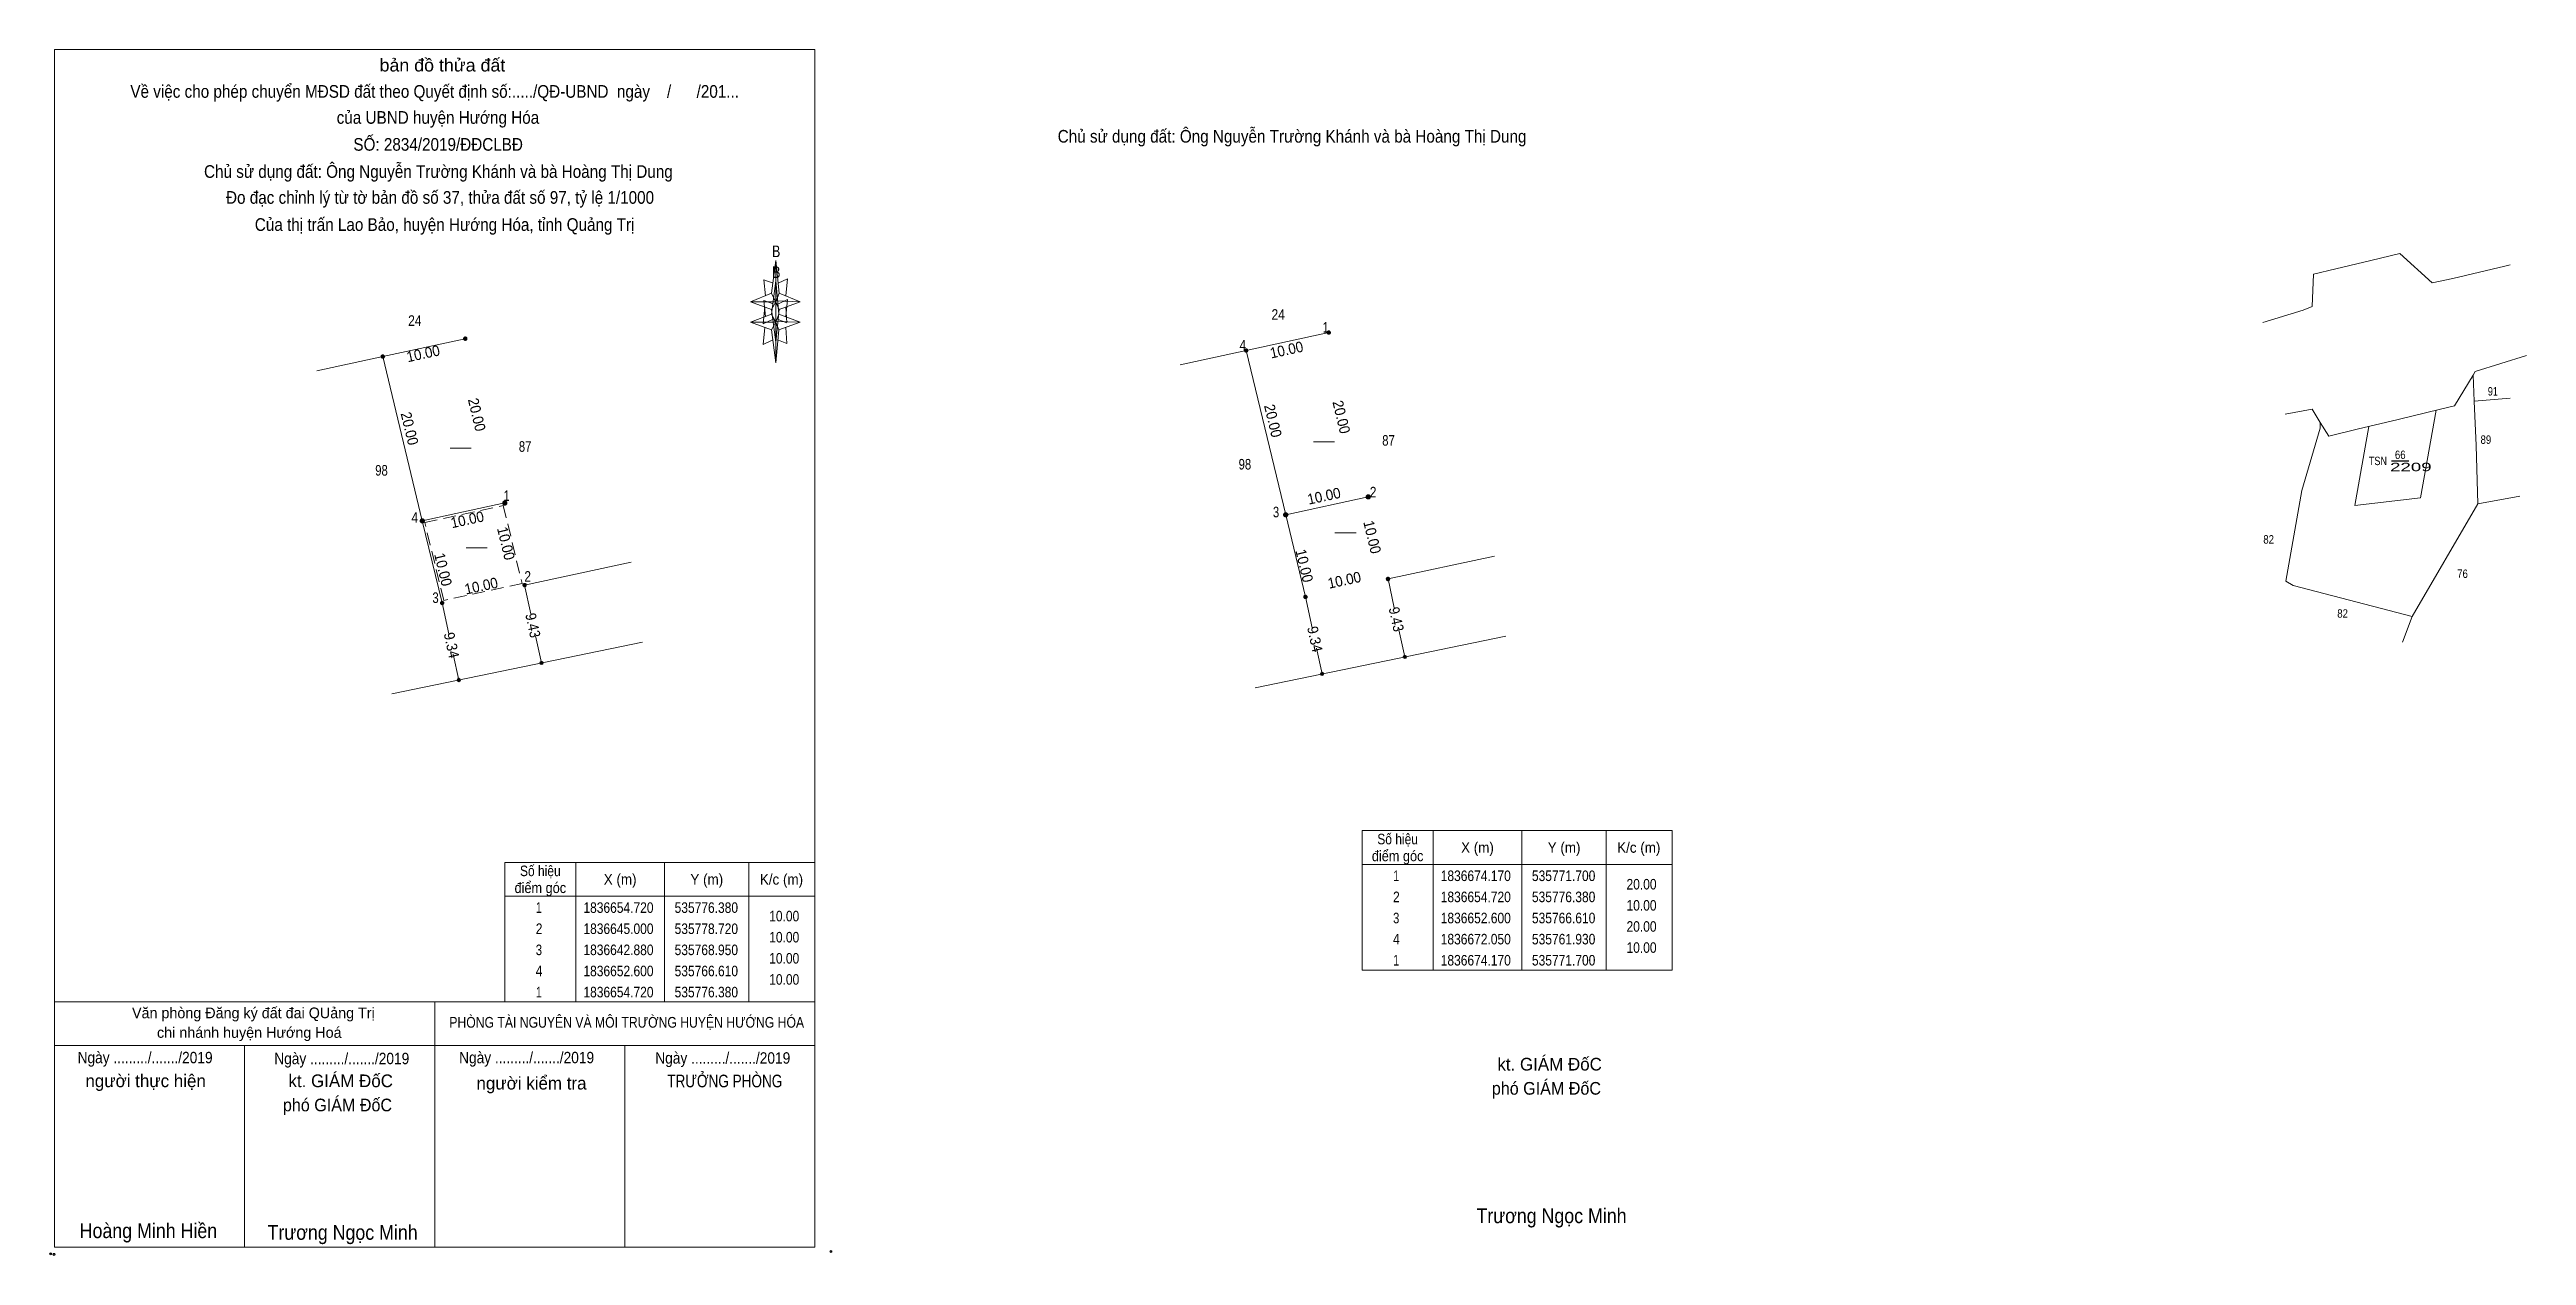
# Model space of a CAD drawing. Header units: metres. Extents: x 535065 to 535651, y 1837094 to 1837380.
import ezdxf
from ezdxf.enums import TextEntityAlignment as Align

# ---------------------------------------------------------------- set-up
doc = ezdxf.new("R2010")
doc.units = ezdxf.units.M
doc.header["$PDMODE"] = 32
doc.header["$PDSIZE"] = 0.5
doc.linetypes.add('MEDIUM_DASHED', pattern=[4.5, 3, -1.5])
for name, color, linetype, lineweight in [('10', 7, 'Continuous', 13), ('12', 7, 'Continuous', 13), ('13', 7, 'Continuous', 25), ('5', 7, 'Continuous', 13), ('6', 7, 'Continuous', 13), ('63', 7, 'Continuous', 13)]:
    doc.layers.add(name, color=color, linetype=linetype, lineweight=lineweight)

msp = doc.modelspace()

# ---------------------------------------------------------------- hatches: boundary and pattern name
at = {"layer": '63'}
for points in [[(535368.24, 1837312.95, 1), (535367.44, 1837312.95, 1)], [(535144.3, 1837307.27, 1), (535143.5, 1837307.27, 1)], [(535163.84, 1837311.51, 1), (535163.04, 1837311.51, 1)], [(535348.7, 1837308.71, 1), (535347.9, 1837308.71, 1)], [(535173.3, 1837272.61, 1), (535172.3, 1837272.61, 1)], [(535377.7, 1837274.05, 1), (535376.7, 1837274.05, 1)], [(535153.76, 1837268.37, 1), (535152.76, 1837268.37, 1)], [(535358.16, 1837269.81, 1), (535357.16, 1837269.81, 1)], [(535382.28, 1837254.61, 1), (535381.48, 1837254.61, 1)], [(535158.34, 1837248.93, 1), (535157.54, 1837248.93, 1)], [(535177.88, 1837253.17, 1), (535177.08, 1837253.17, 1)], [(535362.74, 1837250.37, 1), (535361.94, 1837250.37, 1)], [(535386.28, 1837236.17, 1), (535385.48, 1837236.17, 1)], [(535162.28, 1837230.69, 1), (535161.48, 1837230.69, 1)], [(535181.88, 1837234.73, 1), (535181.08, 1837234.73, 1)], [(535366.68, 1837232.13, 1), (535365.88, 1837232.13, 1)]]:
    msp.add_hatch(color=256, dxfattribs=at).paths.add_polyline_path(points)

# ---------------------------------------------------------------- linework, layer by layer
at = {"layer": '10'}
for p, q in [((535348.3, 1837308.71), (535367.84, 1837312.95)), ((535128.26, 1837303.91), (535143.9, 1837307.27)), ((535143.9, 1837307.27), (535163.44, 1837311.51)), ((535332.66, 1837305.35), (535348.3, 1837308.71)), ((535638.79, 1837302.9), (535639.04, 1837296.74)), ((535647.53, 1837297.45), (535639.04, 1837296.74)), ((535639.04, 1837296.74), (535639.46, 1837286.19)), ((535611.36, 1837290.05), (535620.99, 1837292.39)), ((535630.01, 1837294.58), (535626.34, 1837273.8)), ((535639.46, 1837286.19), (535639.85, 1837272.39)), ((535624.31, 1837245.73), (535639.85, 1837272.39)), ((535639.85, 1837272.39), (535649.82, 1837274.19)), ((535381.88, 1837254.61), (535407.12, 1837260.05)), ((535177.48, 1837253.17), (535202.72, 1837258.61)), ((535624.31, 1837245.73), (535622.09, 1837239.64)), ((535146.06, 1837227.41), (535205.38, 1837239.67)), ((535350.46, 1837228.85), (535409.78, 1837241.11))]:
    msp.add_line(p, q, dxfattribs=at)
for points in [[(535157.94, 1837248.93), (535153.26, 1837268.37), (535143.9, 1837307.27)], [(535362.34, 1837250.37), (535357.66, 1837269.81), (535348.3, 1837308.71)], [(535602.59, 1837291.67), (535602.58, 1837290.34), (535598.22, 1837275.55), (535594.43, 1837254.12), (535596.17, 1837253.03), (535624.31, 1837245.73)], [(535614.1, 1837290.72), (535610.79, 1837272), (535626.34, 1837273.8)]]:
    msp.add_lwpolyline(points, dxfattribs=at)
at = {"layer": '10', "linetype": 'MEDIUM_DASHED'}
msp.add_lwpolyline([(535172.42, 1837272.01), (535176.88, 1837253.55), (535158.32, 1837249.53), (535153.86, 1837267.99)], close=True, dxfattribs=at)
at = {"layer": '12'}
for p, q in [((535614.55, 1837330.04), (535606.25, 1837328.03)), ((535621.39, 1837331.7), (535614.55, 1837330.04)), ((535629.05, 1837324.73), (535621.39, 1837331.7)), ((535600.98, 1837326.75), (535600.66, 1837319.1)), ((535606.25, 1837328.03), (535600.98, 1837326.75)), ((535633.93, 1837325.75), (535629.05, 1837324.73)), ((535646.26, 1837328.71), (535633.93, 1837325.75)), ((535647.55, 1837329), (535646.26, 1837328.71)), ((535598.52, 1837318.25), (535589, 1837315.33)), ((535600.66, 1837319.1), (535598.52, 1837318.25)), ((535651.4, 1837307.5), (535639.28, 1837303.7)), ((535638.79, 1837302.89), (535634.39, 1837295.63)), ((535639.28, 1837303.7), (535638.79, 1837302.9)), ((535600.66, 1837294.82), (535594.26, 1837293.66)), ((535602.59, 1837291.67), (535600.66, 1837294.82)), ((535604.58, 1837288.41), (535602.59, 1837291.66)), ((535611.36, 1837290.05), (535604.58, 1837288.41)), ((535611.36, 1837290.05), (535604.58, 1837288.41)), ((535153.26, 1837268.37), (535172.8, 1837272.61)), ((535357.66, 1837269.81), (535377.2, 1837274.05))]:
    msp.add_line(p, q, dxfattribs=at)
msp.add_lwpolyline([(535634.39, 1837295.63), (535631.06, 1837294.83), (535620.99, 1837292.39)], dxfattribs=at)
at = {"layer": '13'}
msp.add_line((535619.48, 1837282.57), (535623.55, 1837282.57), dxfattribs=at)
at = {"layer": '5'}
for p, q in [((535235.94, 1837322.25), (535236.94, 1837330.05)), ((535235.94, 1837317.35), (535236.92, 1837325.17)), ((535235.94, 1837318.45), (535230.94, 1837320.25)), ((535237.74, 1837318.45), (535236.94, 1837310.65)), ((535237.74, 1837322.25), (535242.74, 1837320.25)), ((535239.34, 1837319.05), (535239.54, 1837315.25)), ((535235.94, 1837313.57), (535230.96, 1837315.39)), ((535237.7, 1837313.57), (535236.92, 1837305.79)), ((535239.54, 1837315.25), (535237.54, 1837316.05)), ((535237.7, 1837317.35), (535242.72, 1837315.39)), ((535239.32, 1837314.15), (535239.54, 1837310.37)), ((535239.54, 1837310.37), (535237.56, 1837311.17)), ((535066.2, 1837154.49), (535246.2, 1837154.49)), ((535156.2, 1837096.37), (535156.2, 1837154.49)), ((535066.2, 1837144.17), (535246.2, 1837144.17)), ((535066.2, 1837144.17), (535245.8, 1837144.17)), ((535066.2, 1837144.17), (535245.8, 1837144.17)), ((535066.2, 1837096.37), (535066.2, 1837144.17)), ((535111.2, 1837096.37), (535111.2, 1837144.17)), ((535201.2, 1837096.37), (535201.2, 1837144.17))]:
    msp.add_line(p, q, dxfattribs=at)
for points in [[(535066.2, 1837379.97), (535246.2, 1837379.97), (535246.2, 1837096.37), (535066.2, 1837096.37)], [(535236.94, 1837330.05), (535237.74, 1837322.25), (535236.94, 1837320.25)], [(535236.92, 1837325.17), (535237.7, 1837317.35), (535236.92, 1837315.39)], [(535236.94, 1837320.25), (535230.94, 1837320.25), (535235.94, 1837322.25), (535237.74, 1837318.45), (535242.74, 1837320.25), (535236.94, 1837320.45)], [(535236.94, 1837320.25), (535236.94, 1837310.65), (535235.94, 1837318.45)], [(535236.92, 1837315.39), (535230.96, 1837315.39), (535235.94, 1837317.35), (535237.7, 1837313.57), (535242.72, 1837315.39), (535236.92, 1837315.57)], [(535236.92, 1837315.39), (535236.92, 1837305.79), (535235.94, 1837313.57)]]:
    msp.add_lwpolyline(points, close=True, dxfattribs=at)
for points in [[(535236.34, 1837324.65), (535234.14, 1837325.45), (535234.54, 1837321.65)], [(535237.54, 1837324.65), (535239.74, 1837325.65), (535239.34, 1837321.65)], [(535236.94, 1837320.25), (535235.94, 1837322.25), (535230.94, 1837320.25)], [(535234.34, 1837319.05), (535233.94, 1837315.05), (535236.14, 1837316.05)], [(535236.34, 1837319.75), (535234.14, 1837320.55), (535234.52, 1837316.77)], [(535236.94, 1837320.25), (535237.74, 1837318.45), (535242.74, 1837320.25)], [(535237.56, 1837319.75), (535239.74, 1837320.77), (535239.32, 1837316.77)], [(535236.92, 1837315.39), (535235.94, 1837317.35), (535230.96, 1837315.39)], [(535234.36, 1837314.15), (535233.94, 1837310.15), (535236.12, 1837311.17)], [(535236.92, 1837315.39), (535237.7, 1837313.57), (535242.72, 1837315.39)], [(535246.2, 1837096.37), (535066.2, 1837096.37), (535066.2, 1837144.17)]]:
    msp.add_lwpolyline(points, dxfattribs=at)
for p in [(535065.26, 1837094.83), (535066.06, 1837094.69)]:
    msp.add_point(p, dxfattribs=at)
at = {"layer": '6'}
msp.add_line((535066.2, 1837154.49), (535246.2, 1837154.49), dxfattribs=at)
msp.add_point((535250, 1837095.37), dxfattribs=at)
at = {"layer": '63'}
for p, q in [((535159.84, 1837285.61), (535164.84, 1837285.61)), ((535364.24, 1837287.05), (535369.24, 1837287.05)), ((535369.32, 1837265.55), (535374.32, 1837265.55)), ((535163.64, 1837261.99), (535168.64, 1837261.99)), ((535383.36, 1837247.81), (535381.88, 1837254.61)), ((535159.52, 1837241.63), (535157.94, 1837248.95)), ((535178.96, 1837246.37), (535177.48, 1837253.17)), ((535363.92, 1837243.07), (535362.34, 1837250.39)), ((535385.88, 1837236.17), (535384.48, 1837242.61)), ((535161.88, 1837230.69), (535160.56, 1837236.81)), ((535181.48, 1837234.73), (535180.08, 1837241.17)), ((535366.28, 1837232.13), (535364.96, 1837238.25)), ((535392.56, 1837195.03), (535392.56, 1837162.03)), ((535413.56, 1837195.03), (535413.56, 1837162.03)), ((535433.56, 1837195.03), (535433.56, 1837162.03)), ((535189.6, 1837187.49), (535189.6, 1837154.49)), ((535210.6, 1837187.49), (535210.6, 1837154.49)), ((535230.6, 1837187.49), (535230.6, 1837154.49)), ((535375.76, 1837187.03), (535449.16, 1837187.03)), ((535172.8, 1837179.49), (535246.2, 1837179.49))]:
    msp.add_line(p, q, dxfattribs=at)
for points in [[(535375.76, 1837195.03), (535449.16, 1837195.03), (535449.16, 1837162.03), (535375.76, 1837162.03)], [(535172.8, 1837187.49), (535246.2, 1837187.49), (535246.2, 1837154.49), (535172.8, 1837154.49)]]:
    msp.add_lwpolyline(points, close=True, dxfattribs=at)
at = {"layer": '63', "linetype": 'MEDIUM_DASHED'}
for centre, radius in [((535367.84, 1837312.95), 0.4), ((535143.9, 1837307.27), 0.4), ((535163.44, 1837311.51), 0.4), ((535348.3, 1837308.71), 0.4), ((535172.8, 1837272.61), 0.5), ((535377.2, 1837274.05), 0.5), ((535153.26, 1837268.37), 0.5), ((535357.66, 1837269.81), 0.5), ((535381.88, 1837254.61), 0.4), ((535157.94, 1837248.93), 0.4), ((535177.48, 1837253.17), 0.4), ((535362.34, 1837250.37), 0.4)]:
    msp.add_circle(centre, radius, dxfattribs=at)
at = {"layer": '63'}
for centre in [(535385.88, 1837236.17), (535161.88, 1837230.69), (535181.48, 1837234.73), (535366.28, 1837232.13)]:
    msp.add_circle(centre, 0.4, dxfattribs=at)

# ---------------------------------------------------------------- texts
at = {"layer": '13'}
for s, height, width, p in [('24', 2.5, 0.85, (535355.89, 1837315.99)), ('24', 2.5, 0.85, (535151.49, 1837314.55)), ('91', 2, 0.8, (535643.45, 1837298.05)), ('87', 2.5, 0.8, (535177.6, 1837284.73)), ('98', 2.5, 0.8, (535348, 1837280.53)), ('87', 2.5, 0.8, (535382, 1837286.17)), ('66', 2, 0.85, (535621.525, 1837283.01)), ('89', 2, 0.85, (535641.795, 1837286.61)), ('98', 2.5, 0.8, (535143.6, 1837279.09)), ('2209', 2, 1.65, (535624.03, 1837280.13)), ('82', 2, 0.85, (535590.365, 1837262.98)), ('76', 2, 0.85, (535636.265, 1837254.86)), ('82', 2, 0.85, (535607.875, 1837245.44))]:
    msp.add_text(s, height=height, dxfattribs=dict(at, width=width)).set_placement(p, align=Align.CENTER)
at = {"layer": '13', "width": 0.8}
msp.add_text('TSN ', height=2, dxfattribs=at).set_placement((535618.97, 1837281.57), align=Align.RIGHT)
at = {"layer": '5'}
for s, height, width, p in [('bản đồ thửa đất', 3, 1.05, (535158.02, 1837374.77)), ('Về việc cho phép chuyển MĐSD đất theo Quyết định số:...../QĐ-UBND  ngày    /      /201...', 3, 0.9, (535156.19, 1837368.55)), ('của UBND huyện Hướng Hóa', 3, 0.9, (535156.96, 1837362.39)), ('SỐ: 2834/2019/ĐĐCLBĐ', 3, 0.9, (535157.01, 1837356.01)), ('Chủ sử dụng đất: Ông Nguyễn Trường Khánh và bà Hoàng Thị Dung', 3, 0.9, (535359.17, 1837357.93)), ('Chủ sử dụng đất: Ông Nguyễn Trường Khánh và bà Hoàng Thị Dung', 3, 0.9, (535157.07, 1837349.59)), ('Đo đạc chỉnh lý từ tờ bản đồ số 37, thửa đất số 97, tỷ lệ 1/1000 ', 3, 0.9, (535157.96, 1837343.45)), ('Của thị trấn Lao Bảo, huyện Hướng Hóa, tỉnh Quảng Trị', 3, 0.9, (535158.55, 1837337.03)), ('B', 2.755, 0.8, (535237.04, 1837330.81)), ('B', 2.755, 0.8, (535237.06, 1837325.87)), ('Ngày ........./......./2019', 2.7, 0.9, (535087.63, 1837139.95)), ('Ngày ........./......./2019', 2.7, 0.9, (535134.19, 1837139.73)), ('Ngày ........./......./2019', 2.7, 0.9, (535177.95, 1837139.95)), ('Ngày ........./......./2019', 2.7, 0.9, (535224.39, 1837139.85)), ('TRƯỞNG PHÒNG', 3, 0.8, (535224.87, 1837134.25)), ('phó GIÁM ĐốC', 3, 0.95, (535133.18, 1837128.57)), ('phó GIÁM ĐốC', 3, 0.95, (535419.38, 1837132.51)), ('Hoàng Minh Hiền', 3.5, 0.9, (535088.42, 1837098.55)), ('Trương Ngọc Minh', 3.5, 0.9, (535134.39, 1837098.15)), ('Trương Ngọc Minh', 3.5, 0.9, (535420.59, 1837102.09))]:
    msp.add_text(s, height=height, dxfattribs=dict(at, width=width)).set_placement(p, align=Align.CENTER)
for s, p in [('người thực hiện', (535087.76, 1837134.29)), ('kt. GIÁM ĐốC', (535133.94, 1837134.29)), ('người kiểm tra', (535179.11, 1837133.73)), ('kt. GIÁM ĐốC', (535420.14, 1837138.23))]:
    msp.add_text(s, height=3, dxfattribs=at).set_placement(p, align=Align.CENTER)
at = {"layer": '6'}
for s, p in [(' Văn phòng Đăng ký đất đai QUảng Trị', (535112.8, 1837150.61)), ('chi nhánh huyện Hướng Hoá', (535112.3, 1837145.97))]:
    msp.add_text(s, height=2.535, dxfattribs=at).set_placement(p, align=Align.CENTER)
at = {"layer": '6', "width": 0.85}
msp.add_text('PHÒNG TÀI NGUYÊN VÀ MÔI TRƯỜNG HUYỆN HƯỚNG HÓA', height=2.54, dxfattribs=at).set_placement((535201.65, 1837148.37), align=Align.CENTER)
at = {"layer": '63'}
for s, width, p in [(' 1', 0.75, (535367.84, 1837312.95)), (' 4', 0.85, (535348.3, 1837308.71)), (' 1', 0.75, (535173.92, 1837273.09)), (' 3', 0.8, (535356.12, 1837269.21)), (' 2', 0.85, (535379.14, 1837273.93)), (' 4', 0.85, (535152.26, 1837267.91)), (' 2', 0.85, (535179, 1837253.97)), (' 3', 0.8, (535157.14, 1837248.93)), ('20.00', 0.85, (535445.46, 1837181.09)), ('10.00', 0.85, (535445.46, 1837176.09)), ('10.00', 0.85, (535242.5, 1837173.55)), ('20.00', 0.85, (535445.46, 1837171.09)), ('10.00', 0.85, (535242.5, 1837168.55)), ('10.00', 0.85, (535242.5, 1837163.55)), ('10.00', 0.85, (535445.46, 1837166.09)), ('10.00', 0.85, (535242.5, 1837158.55))]:
    msp.add_text(s, height=2.5, dxfattribs=dict(at, width=width)).set_placement(p, align=Align.RIGHT)
for s, height, rotation, width, p in [('10.00', 2.5, 12.243, 0.95, (535153.73, 1837306.757)), ('10.00', 2.5, 12.243, 0.95, (535358.13, 1837307.657)), ('20.00', 2.499, 283.529, 0.95, (535164.96, 1837293.227)), ('20.00', 2.499, 283.529, 0.95, (535353.44, 1837291.787)), ('20.00', 2.499, 283.529, 0.95, (535369.64, 1837292.667)), ('20.00', 2.499, 283.529, 0.95, (535149.04, 1837289.947)), ('10.00', 2.5, 12.243, 0.95, (535366.99, 1837273.037)), ('10.00', 2.5, 12.243, 0.95, (535164.17, 1837267.457)), ('10.00', 2.5, 283.536, 0.95, (535171.86, 1837262.748)), ('10.00', 2.5, 283.536, 0.95, (535376.94, 1837264.248)), ('10.00', 2.5, 283.536, 0.95, (535156.98, 1837256.568)), ('10.00', 2.5, 283.536, 0.95, (535360.86, 1837257.468)), ('10.00', 2.5, 12.243, 0.95, (535167.47, 1837251.757)), ('10.00', 2.5, 12.243, 0.95, (535371.81, 1837253.137)), ('9.43', 2.5, 282.239, 0.9, (535382.639, 1837244.805)), ('9.34', 2.5, 282.176, 0.95, (535158.97, 1837238.659)), ('9.43', 2.5, 282.239, 0.9, (535178.239, 1837243.365)), ('9.34', 2.5, 282.176, 0.95, (535363.37, 1837240.099))]:
    msp.add_text(s, height=height, rotation=rotation, dxfattribs=dict(at, width=width)).set_placement(p, align=Align.CENTER)
for s, width, p in [('điểm góc', 0.9, (535384.16, 1837187.79)), ('Số hiệu', 0.85, (535384.16, 1837191.79)), ('X (m)', 0.95, (535403.06, 1837189.79)), ('Y (m)', 0.95, (535423.57, 1837189.79)), ('K/c (m)', 0.95, (535441.25, 1837189.79)), ('Số hiệu', 0.85, (535181.2, 1837184.25)), ('X (m)', 0.95, (535200.1, 1837182.25)), ('Y (m)', 0.95, (535220.61, 1837182.25)), ('K/c (m)', 0.95, (535238.29, 1837182.25)), (' 1', 0.75, (535383.46, 1837183.09)), ('1836674.170', 0.85, (535402.66, 1837183.09)), ('535771.700', 0.85, (535423.46, 1837183.09)), ('điểm góc', 0.9, (535181.2, 1837180.25)), (' 1', 0.75, (535180.5, 1837175.55)), ('1836654.720', 0.85, (535199.7, 1837175.55)), ('535776.380', 0.85, (535220.5, 1837175.55)), (' 2', 0.85, (535383.47, 1837178.09)), ('1836654.720', 0.85, (535402.66, 1837178.09)), ('535776.380', 0.85, (535423.46, 1837178.09)), (' 2', 0.85, (535180.51, 1837170.55)), ('1836645.000', 0.85, (535199.7, 1837170.55)), ('535778.720', 0.85, (535220.5, 1837170.55)), (' 3', 0.8, (535383.45, 1837173.09)), ('1836652.600', 0.85, (535402.66, 1837173.09)), ('535766.610', 0.85, (535423.46, 1837173.09)), (' 3', 0.8, (535180.49, 1837165.55)), ('1836642.880', 0.85, (535199.7, 1837165.55)), ('535768.950', 0.85, (535220.5, 1837165.55)), (' 4', 0.85, (535383.46, 1837168.09)), ('1836672.050', 0.85, (535402.66, 1837168.09)), ('535761.930', 0.85, (535423.46, 1837168.09)), (' 4', 0.85, (535180.5, 1837160.55)), ('1836652.600', 0.85, (535199.7, 1837160.55)), ('535766.610', 0.85, (535220.5, 1837160.55)), (' 1', 0.75, (535383.46, 1837163.09)), ('1836674.170', 0.85, (535402.66, 1837163.09)), ('535771.700', 0.85, (535423.46, 1837163.09)), (' 1', 0.75, (535180.5, 1837155.55)), ('1836654.720', 0.85, (535199.7, 1837155.55)), ('535776.380', 0.85, (535220.5, 1837155.55))]:
    msp.add_text(s, height=2.5, dxfattribs=dict(at, width=width)).set_placement(p, align=Align.CENTER)

doc.saveas('drawing.dxf')
